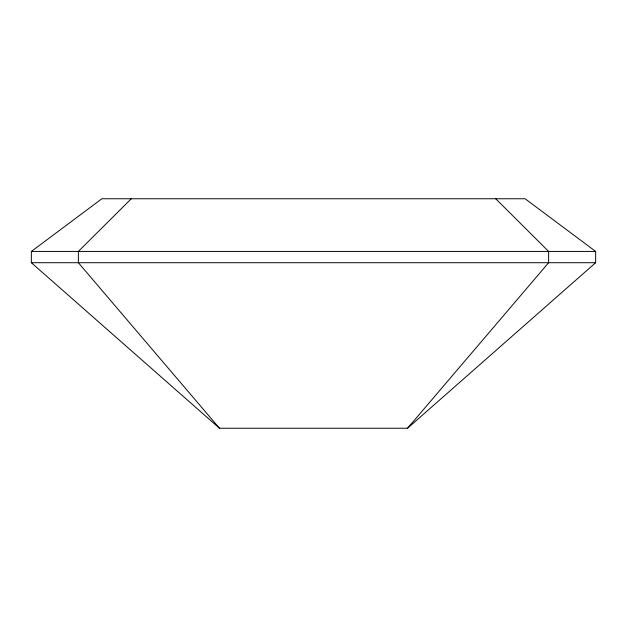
<?xml version="1.0" encoding="UTF-8"?>
<svg xmlns="http://www.w3.org/2000/svg" width="627" height="627" viewBox="0 0 627 627"><rect width="100%" height="100%" fill="white"/><g stroke="black" fill="none" stroke-linecap="round" stroke-linejoin="round"><path stroke-width="0.94" d="M407.55 428.241L595.65 262.713L595.65 251.427L525.112 198.759L101.887 198.759L31.35 251.427L31.35 262.713L219.45 428.241L407.55 428.241L548.625 262.713L548.625 251.427L495.722 198.759M131.278 198.759L78.375 251.427L78.375 262.713L219.45 428.241M31.35 251.427L595.65 251.427M31.35 262.713L595.65 262.713"/></g></svg>
